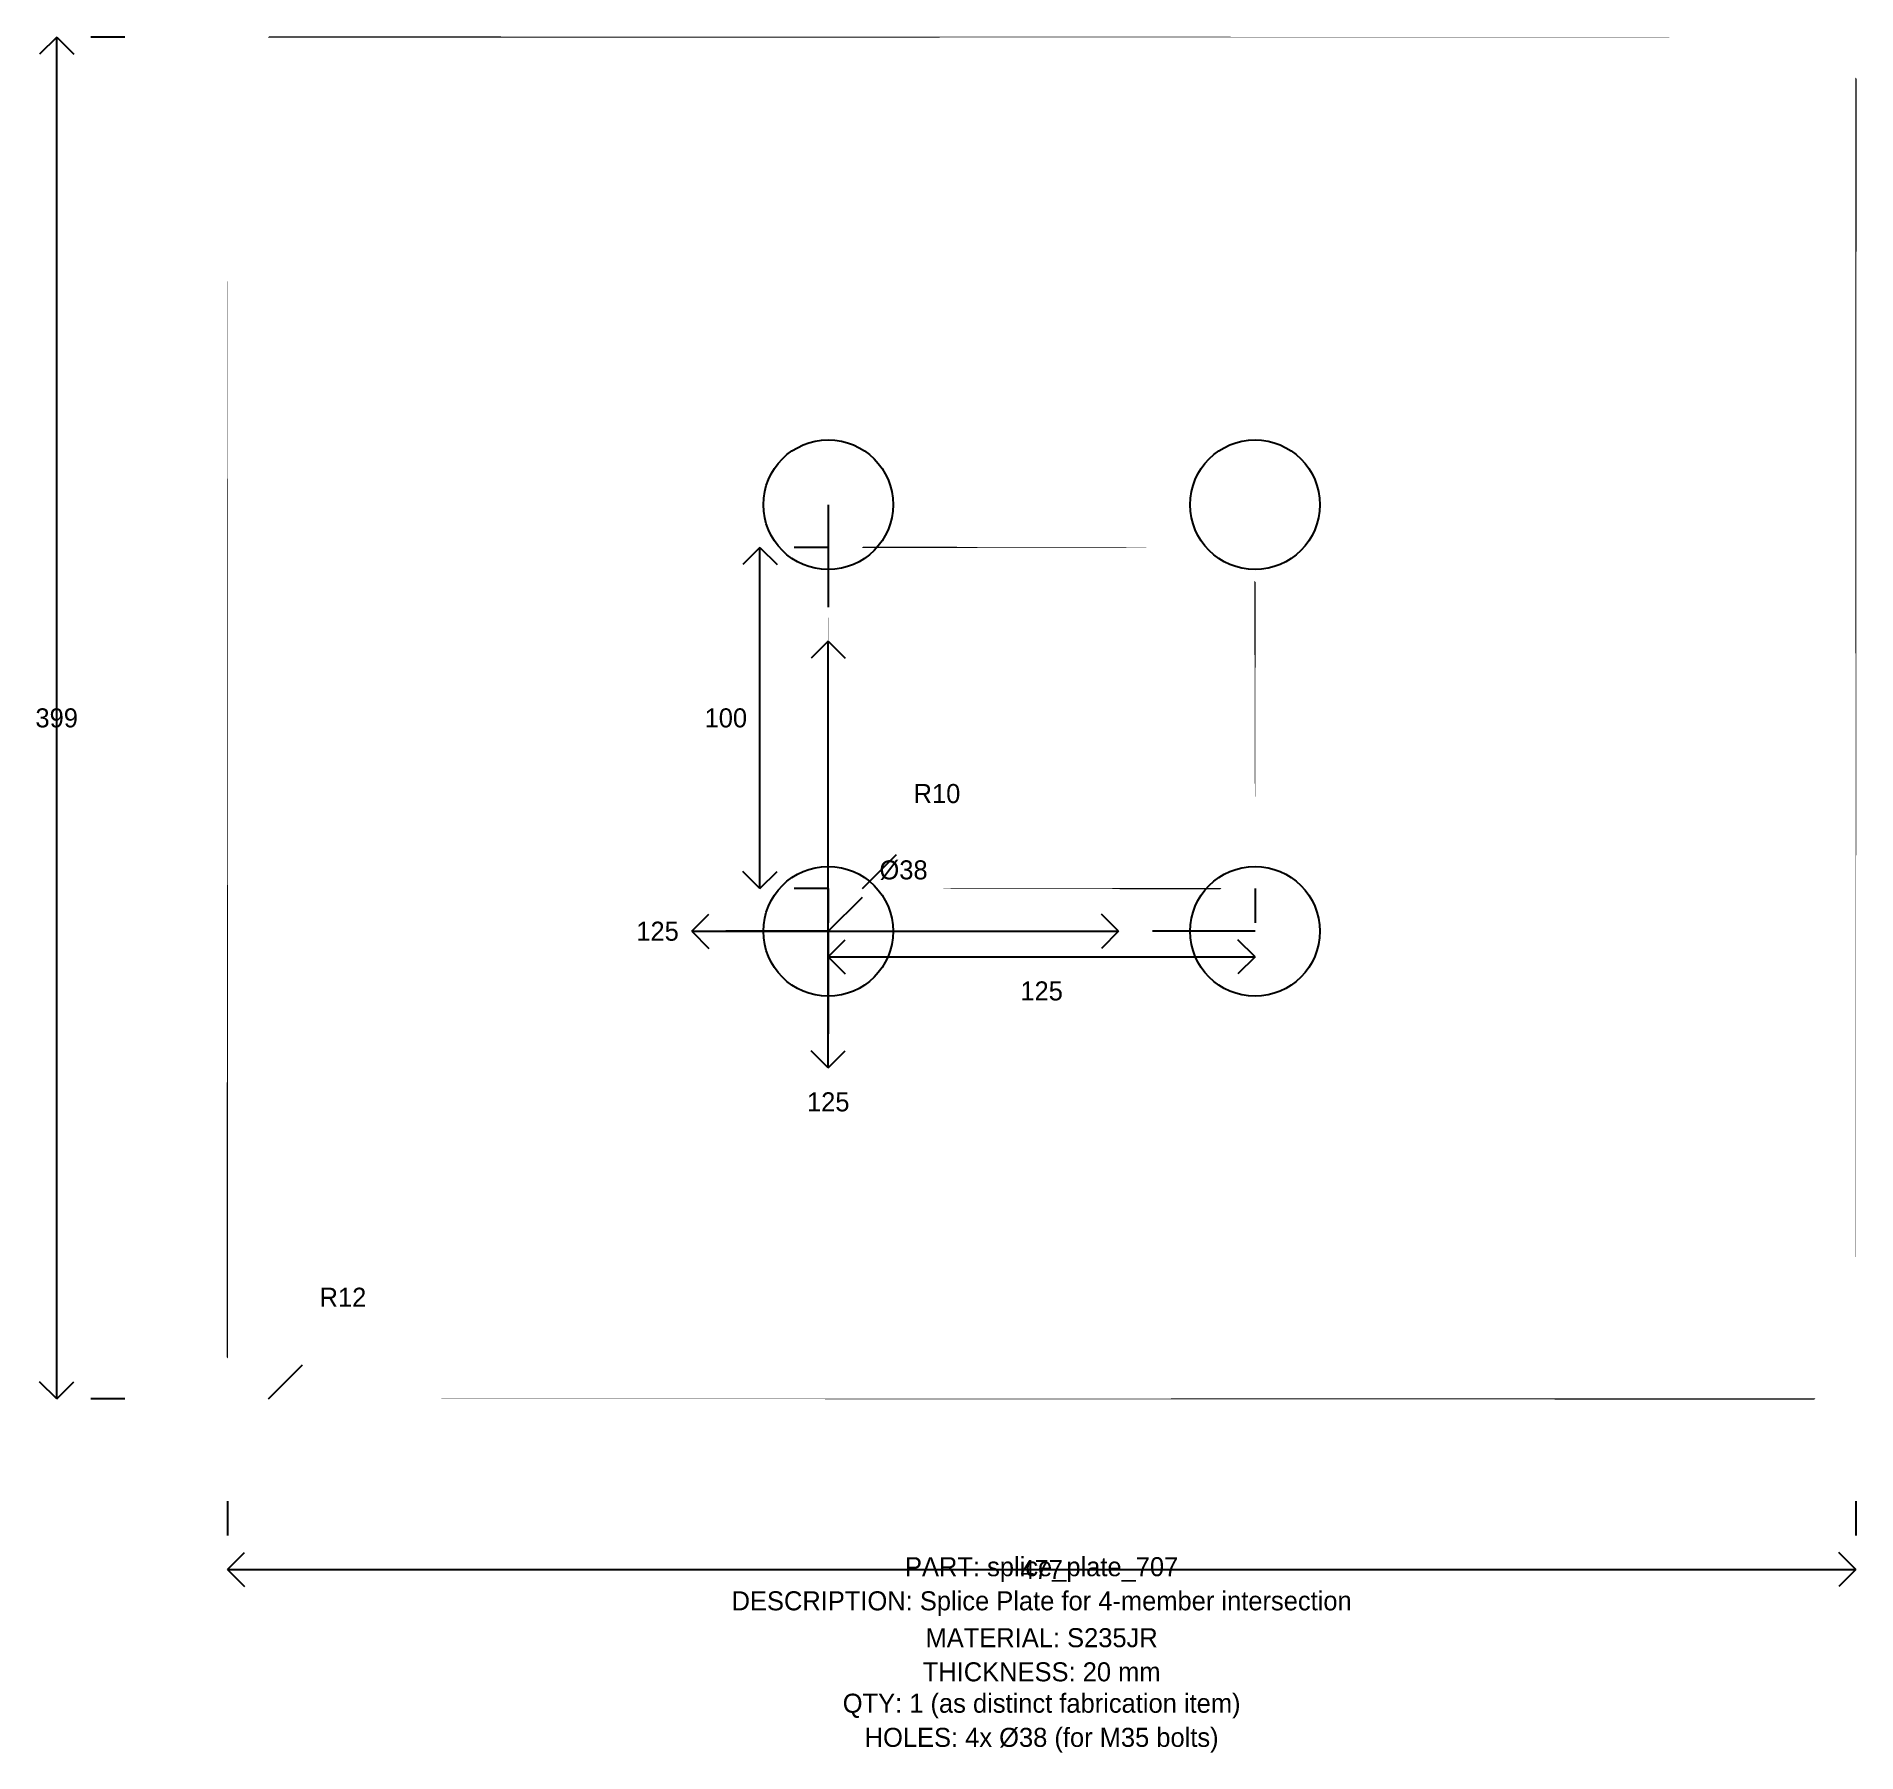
# Model space of a CAD drawing. Header units: millimetres. Extents: x -56 to 477, y -104 to 399.
import ezdxf

# ---------------------------------------------------------------- set-up
doc = ezdxf.new("R2010")
doc.units = ezdxf.units.MM
for name, color, linetype in [('ANNOTATION', 3, 'Continuous'), ('DIMENSION', 5, 'Continuous'), ('GEOMETRY', 1, 'Continuous'), ('HOLES', 2, 'Continuous')]:
    doc.layers.add(name, color=color, linetype=linetype)

msp = doc.modelspace()

# ---------------------------------------------------------------- linework, layer by layer
at = {"layer": 'DIMENSION'}
for p, q in [((-50, 399), (-55, 394)), ((-50, 0), (-50, 399)), ((-50, 399), (-45, 394)), ((-30, 399), (-40, 399)), ((176, 262), (176, 232)), ((156, 249.5), (151, 244.5)), ((156, 149.5), (156, 249.5)), ((156, 249.5), (161, 244.5)), ((176, 249.5), (166, 249.5)), ((176, 222), (171, 217)), ((176, 97), (176, 222)), ((176, 222), (181, 217)), ((186, 149.5), (196, 159.5)), ((156, 149.5), (151, 154.5)), ((156, 149.5), (161, 154.5)), ((176, 149.5), (166, 149.5)), ((176, 149.5), (176, 139.5)), ((301, 149.5), (301, 139.5)), ((176, 137), (186, 147)), ((136, 137), (141, 142)), ((261, 137), (256, 142)), ((136, 137), (261, 137)), ((136, 137), (141, 132)), ((176, 137), (146, 137)), ((176, 137), (176, 107)), ((176, 129.5), (181, 134.5)), ((261, 137), (256, 132)), ((301, 137), (271, 137)), ((301, 129.5), (296, 134.5)), ((176, 129.5), (301, 129.5)), ((176, 129.5), (181, 124.5)), ((301, 129.5), (296, 124.5)), ((176, 97), (171, 102)), ((176, 97), (181, 102)), ((12, 0), (22, 10)), ((-50, 0), (-55, 5)), ((-50, 0), (-45, 5)), ((-30, 0), (-40, 0)), ((0, -30), (0, -40)), ((477, -30), (477, -40)), ((0, -50), (5, -45)), ((477, -50), (472, -45)), ((0, -50), (477, -50)), ((0, -50), (5, -55)), ((477, -50), (472, -55))]:
    msp.add_line(p, q, dxfattribs=at)
at = {"layer": 'GEOMETRY'}
for points in [[(12, 0, 0, 0, 0), (0, 12, 0.414, 0, 0), (0, 387, 0, 0, 0), (12, 399, 0.414, 0, 0), (465, 399, 0, 0, 0), (477, 387, 0.414, 0, 0), (477, 12, 0, 0, 0), (465, 0, 0.414, 0, 0)], [(186, 149.5, 0, 0, 0), (176, 159.5, 0.414, 0, 0), (176, 239.5, 0, 0, 0), (186, 249.5, 0.414, 0, 0), (291, 249.5, 0, 0, 0), (301, 239.5, 0.414, 0, 0), (301, 159.5, 0, 0, 0), (291, 149.5, 0.414, 0, 0)]]:
    msp.add_lwpolyline(points, format="xyseb", close=True, dxfattribs=at)
at = {"layer": 'HOLES'}
for centre in [(176, 262), (301, 262), (176, 137), (301, 137)]:
    msp.add_circle(centre, 19, dxfattribs=at)

# ---------------------------------------------------------------- texts
at = {"layer": 'ANNOTATION', "char_height": 5.58}
for s, insert, attachment_point in [('399', (-50, 199.5), 5), ('100', (146, 199.5), 5), ('R10', (201, 174.5), 7), ('Ø38', (191, 152), 7), ('125', (126, 137), 5), ('125', (238.5, 119.5), 5), ('125', (176, 87), 5), ('R12', (27, 27), 7), ('PART: splice_plate_707', (238.5, -50), 5), ('477', (238.5, -50), 5), ('DESCRIPTION: Splice Plate for 4-member intersection', (238.5, -60), 5), ('MATERIAL: S235JR', (238.5, -70), 5), ('THICKNESS: 20 mm', (238.5, -80), 5), ('QTY: 1 (as distinct fabrication item)', (238.5, -90), 5), ('HOLES: 4x Ø38 (for M35 bolts)', (238.5, -100), 5)]:
    msp.add_mtext(s, dxfattribs=dict(at, insert=insert, attachment_point=attachment_point))

doc.saveas('drawing.dxf')
